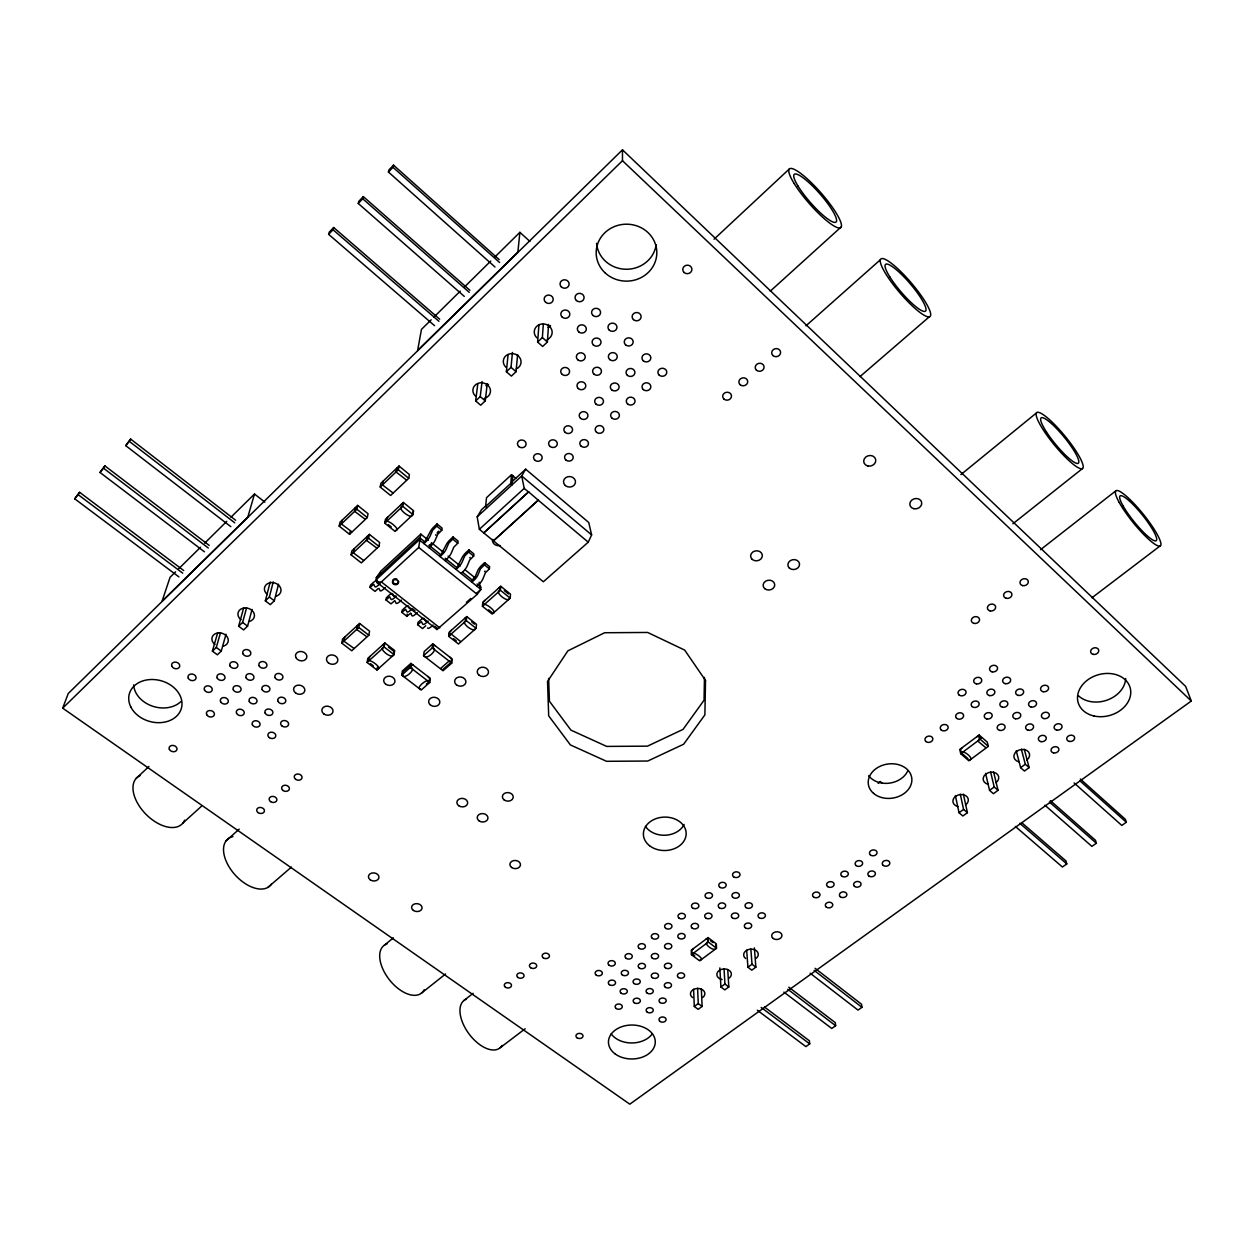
<?xml version="1.0" encoding="UTF-8"?>
<svg xmlns="http://www.w3.org/2000/svg" width="1254" height="1254" viewBox="0 0 1254 1254"><rect width="100%" height="100%" fill="white"/><g stroke="black" fill="none" stroke-linecap="round" stroke-linejoin="round"><path stroke-width="1.5" d="M704.466 677.364L704.058 700.218L683.022 729.405L647.487 746.146L606.67 746.412L570.899 730.11L549.409 701.19L548.641 678.367M538.311 500.017L493.433 540.85L538.295 500.221L528.608 491.866L483.746 532.919L528.608 491.866M538.938 324.676L537.621 342.06L542.653 346.48L547.387 341.997L548.562 324.425M420.811 534.11L380.824 571.166L376.247 577.796L377.015 582.452L381.388 581.934L418.726 547.449L420.811 534.11L428.398 540.223M537.621 342.06L542.371 337.561L543.327 324.081M510.174 598.158L510.503 594.161L500.754 586.276L482.821 602.249L482.414 606.262L492.195 614.084L510.174 598.158L500.409 590.258L500.754 586.276M512.071 484.561L512.839 475.799M511.726 485.141L510.754 483.448L511.538 474.67L515.739 478.244M498.512 588.283L500.158 587.217L499.876 590.321C493.825 591.935 508.497 603.66 509.641 598.221M508.058 355.007L506.365 371.764L511.397 376.106L516.037 371.701L517.62 354.71M506.365 371.764L511.021 367.344L512.463 352.484M485.063 600.274L483.339 602.202L483.025 605.321C483.652 600.823 498.904 613.096 492.791 613.143L488.605 609.789M476.865 586.167L479.2 584.05A6.411 2.069 -51.1 0 0 482.884 578.987L485.408 572.812L489.405 568.877L489.624 566.683L484.687 562.685L481.818 565.272A6.395 2.053 -51 0 0 477.523 571.15L475.172 576.887L472.131 579.959L471.896 582.169L474.231 580.053A6.411 2.053 -51.1 0 0 477.915 574.99L480.47 568.799L484.467 564.864L484.687 562.685M529.925 241.442L519.877 232.335L517.871 252.148L417.613 350.509L421.454 329.394L431.157 319.833M479.122 582.232L480.893 589.411L477.178 594.349L436.972 629.524L377.015 582.452M476.081 628.348L476.489 624.32L466.754 616.576L449.167 632.251L448.666 636.295L458.431 643.976L476.081 628.348L466.3 620.605L466.754 616.576M486.897 507.635L485.58 506.538L486.536 497.666L511.569 474.655M461.033 573.439L463.384 571.307A6.442 2.022 -51.1 0 0 467.084 566.228L469.67 560.052L473.667 556.102L473.902 553.923L468.933 549.879L466.065 552.497A6.427 2.006 -51 0 0 461.738 558.391L456.033 569.41L458.368 567.278A6.442 2.006 -51.1 0 0 462.083 562.2L464.685 556.024L468.682 552.058L468.933 549.879M464.544 618.551L466.159 617.517L465.798 620.652C459.81 622.266 474.435 633.74 475.564 628.395M460.673 641.578L450.923 633.897L449.277 635.37L449.669 632.204L451.362 630.292M477.774 383.912L475.658 400.951L480.674 405.23L485.251 400.888L487.257 383.614M451.738 663.115L452.224 659.024L432.802 643.866L424.15 651.578L423.57 655.67L443.054 670.78L451.738 663.115L432.254 647.942L432.802 643.866M449.81 657.143L451.565 659.008L451.189 662.19L442.505 669.855M475.658 400.951L480.235 396.609L482.069 381.498M445.092 560.616L447.427 558.453A6.458 1.975 -51.1 0 0 451.158 553.375L453.791 547.199L457.788 543.217L458.055 541.054L453.039 536.978L450.186 539.612A6.458 1.959 -51 0 0 445.828 545.521L440.044 556.557L442.38 554.393A6.474 1.959 -51.1 0 0 446.111 549.299L448.76 543.139L452.772 539.142L453.039 536.978M440.687 668.445L449.371 660.78L451.189 662.19M429.761 682.489L430.31 678.367L410.904 663.397L402.362 671.015L401.735 675.122L421.187 690.045L429.761 682.489L410.293 667.489L410.904 663.397M435.232 645.763L433.351 644.791L432.928 647.957C438.947 649.29 425.623 660.968 424.244 655.685M427.896 676.502L429.652 678.351L429.229 681.565L426.36 684.088M439.793 556.353L440.091 554.158L429.072 545.286M429.009 547.684L431.36 545.506A6.489 1.928 -51.1 0 0 435.091 540.411L437.787 534.251L441.784 530.238L442.082 528.075L437.019 523.968L434.166 526.617A6.474 1.897 -51 0 0 429.793 532.558L423.915 543.578L426.266 541.399A6.489 1.912 -51.1 0 0 430.012 536.304L432.708 530.144L436.721 526.116L437.019 523.968M413.334 665.278L411.437 664.322L402.895 671.94L402.409 675.138C403.788 680.373 416.971 668.805 410.983 667.504L411.437 664.322M425.749 625.746L422.551 628.567L417.613 624.696L417.943 622.454L420.701 619.962A6.301 1.975 -51.7 0 1 424.307 618.692L425.451 621.059L426.611 620.511M423.664 543.374L423.993 541.195L419.588 537.652L376.247 577.796M408.083 605.964A6.317 1.928 -51.7 0 0 404.979 607.626L402.221 610.149L401.86 612.375L406.845 616.263L407.189 614.037M394.054 654.635L394.697 650.56L384.837 642.941L367.814 658.35L367.077 662.457L376.968 669.997L394.054 654.635L384.163 647.017L384.837 642.941M412.974 511.71L412.488 514.704C411.814 520.504 395.794 507.635 402.189 506.381L402.706 503.403L401.092 504.563M412.974 514.61L413.601 510.754L403.349 502.446L385.448 519.281L384.743 523.153L395.026 531.398L412.974 514.61L402.691 506.271L403.349 502.446M382.705 644.885L384.226 643.882L383.693 647.048C377.767 648.694 392.502 659.917 393.584 654.666L394.085 651.484L388.458 647.142M408.741 478.323L409.384 474.545L399.007 466.033L380.918 483.26L380.197 487.054L390.605 495.487L408.741 478.323L398.317 469.795L399.007 466.033M376.968 669.997L377.423 667.253M394.446 600.854L390.997 603.879L385.981 599.945L386.373 597.735L389.132 595.195A6.348 1.881 -51.7 0 1 391.985 593.487M406.531 480.063L396.045 471.959L396.734 468.197M369.93 656.438L367.688 661.516C368.519 657.347 383.316 668.696 377.579 669.056M368.833 635.214L369.554 631.154L359.569 623.457L342.561 639.07L341.762 643.13L351.763 650.763L368.833 635.214L358.816 627.502L359.569 623.457M387.674 517.197L385.37 522.197C385.856 517.416 401.813 530.285 395.653 530.442M366.764 636.718L356.669 629.461L357.437 625.417M392.941 492.932L382.454 484.906L383.175 481.113M378.927 546.431L379.648 542.527L369.397 534.376L351.857 550.882L351.057 554.817L361.324 562.889L378.927 546.431L368.645 538.264L369.397 534.376M376.796 548.061L366.434 540.349L367.203 536.446M378.081 588.596L375.04 591.386L369.977 587.421L370.385 585.21L373.143 582.655A6.364 1.834 -51.6 0 1 376.655 581.276L377.658 583.533L378.802 582.953M353.973 648.381L343.878 641.186L344.678 637.126M363.597 560.413L353.236 552.748L354.036 548.829M365.133 519.234L354.647 511.366L355.446 507.525M367.281 517.573L368.033 513.717L357.672 505.409L340.022 522.213L339.176 526.084L349.568 534.329L367.281 517.573L356.873 509.249L357.672 505.409M351.872 531.806L341.386 524L342.217 520.128M349.568 534.329L350.117 531.727M495.001 266.992L388.426 172.033L392.988 167.284L393.521 165.152L499.186 259.609M388.426 172.033L388.944 169.901L393.521 165.152M270.221 581.966L265.331 600.854L270.3 604.632L274.328 600.791L278.529 584.223M265.331 600.854L269.359 597.014L273.247 581.934M464.293 296.383L358.252 203.462L362.751 198.79L363.331 196.612L469.889 290.301M243.637 608.002L238.636 626.216L243.605 629.916L247.587 626.154L252.054 609.413M358.252 203.462L358.848 201.283L363.331 196.612M238.636 626.216L242.618 622.439L246.568 607.892M217.679 632.768L212.396 651.155L217.35 654.807L221.253 651.108L226.018 634.195M212.396 651.155L216.299 647.44L220.5 632.753M434.542 325.664L328.626 234.341L333.031 229.748L333.674 227.523L439.668 319.19M264.86 502.133L254.499 494.013L247.806 517.103L162.064 601.215L170.074 577.263L175.623 571.808M328.626 234.341L329.269 232.1L333.674 227.523M436.972 629.524L437.38 628.348L434.699 626.248M62.7 708.165L68.233 693.525L622.47 149.822L1185.657 686.424L1191.3 701.017L629.806 1104.178L62.7 708.165L622.47 160.7L622.47 149.822M230.814 526.664L125.745 445.672L130.667 439.088L235.642 520.253M125.745 445.672L130.667 439.088M204.433 551.807L100.022 472.476L104.928 465.908L209.214 545.412M100.022 472.476L104.928 465.908M178.93 576.903L74.723 498.826L79.613 492.305L183.695 570.539M74.723 498.826L79.613 492.305M485.768 505.832L481.489 509.751L477.194 516.805L479.357 529.313L543.343 581.762L588.251 542.183L591.622 534.894L588.737 522.495L525.677 469.2L512.855 480.972M525.677 469.2L521.711 475.987L477.194 516.805M178.381 569.081L200.53 547.246M204.684 543.154L226.817 521.319M230.971 517.212L254.499 494.013M433.931 317.09L460.265 291.116M464.419 287.025L490.769 261.051M494.922 256.945L519.877 232.335M878.161 783.342L880.292 781.524L882.267 783.17M431.376 543.593L429.323 545.49M339.176 526.084L356.873 509.249M380.197 487.054L398.317 469.795M351.057 554.817L368.645 538.264M384.743 523.153L402.691 506.271M136.184 778.389L148.928 766.507M714.059 239.185L789.095 169.18M369.977 587.421L373.723 584.27L374.946 586.731A6.411 1.85 -51.6 0 0 377.971 585.555L380.244 583.471M385.323 587.468L383.05 589.552A6.411 1.865 -51.6 0 1 380.025 590.712L379.022 588.392M485.58 506.538L510.754 483.448M385.981 599.945L389.728 596.826L391.013 599.318A6.38 1.897 -51.6 0 0 394.07 598.189L396.342 596.12M341.762 643.13L358.816 627.502M401.39 600.07L399.101 602.139A6.38 1.912 -51.6 0 1 396.06 603.268L395.01 600.917M479.357 529.313L524.203 488.386L521.711 475.987L591.622 534.894M401.86 612.375L405.622 609.287L406.954 611.811A6.364 1.944 -51.6 0 0 410.027 610.714L412.315 608.66L415.058 610.823M406.845 616.263L410.685 613.19M182.912 823.047L201.471 806.244M770.222 291.21L841.199 226.927M417.316 612.595L415.027 614.632A6.348 1.959 -51.6 0 1 411.955 615.73L410.857 613.347M367.077 662.457L384.163 647.017M417.613 624.696L421.375 621.639L422.77 624.21A6.333 1.991 -51.6 0 0 425.874 623.144L428.147 621.106M433.116 624.994L430.827 627.031A6.333 2.006 -51.6 0 1 427.724 628.097L427.63 627.941M466.394 602.375L470.752 598.487M476.536 593.299L480.893 589.411L419.259 539.831L375.855 580.022L378.786 582.326M401.735 675.122L410.293 667.489M423.57 655.67L432.254 647.942M448.666 636.295L466.3 620.605M482.414 606.262L500.409 590.258M226.128 840.776L239.216 829.145M805.977 325.805L880.386 259.735M394.869 595.572L393.709 596.152L392.674 593.847M267.886 887.409L291.43 867.094M859.946 376.639L929.23 316.87A37.839 7.555 49.5 0 0 900.842 271.663A37.839 7.555 49.5 0 0 886.28 274.642A37.839 7.555 49.5 0 0 929.23 316.87M384.382 945.202L393.348 937.882M960.877 474.623L1037.027 412.472M410.654 608.221L409.588 608.613L408.553 606.325M421.36 993.215L445.578 973.982M1012.903 523.764L1082.515 468.526A36.115 6.897 50.6 0 0 1053.125 423.084A36.115 6.897 50.6 0 0 1043.375 430.044A36.115 6.897 50.6 0 0 1082.515 468.526M463.933 1000.504L473.134 993.309M1040.538 549.691L1115.903 490.769M500.299 1047.654L525.144 1028.766M1091.936 597.782L1160.467 545.662M708.102 937.6L691.252 950.219L691.424 954.67L699.638 960.83L716.536 948.275L716.3 943.823L708.102 937.6L708.338 942.052L716.536 948.275M979.17 734.985L959.78 749.469L960.721 753.701L968.872 760.786L988.309 746.349L987.29 742.133L979.17 734.985L980.158 739.186L988.309 746.349M981.38 738.277L978.669 735.894L976.725 736.803M694.669 955.83L691.942 953.777C693.07 950.485 705.688 959.984 700.14 959.953M968.01 758.686L961.222 752.776C962.774 748.795 975.44 759.83 969.373 759.861M691.424 954.67L708.338 942.052M960.721 753.701L980.158 739.186M701.331 988.889L702.13 1006.429L698.164 1009.329L694.293 1006.476L698.259 1003.576L697.6 988.262M727.743 969.467L728.809 986.945L724.781 989.892L720.909 986.992L724.937 984.045L724.044 968.793M754.375 947.852L755.864 967.179L751.789 970.157L747.917 967.226L752.008 964.248L750.864 949.059M963.37 794.111L967.414 812.686L962.868 816.009L959.028 812.749L963.574 809.41L960.298 794.221M993.591 771.884L998.043 790.318L993.419 793.704L989.578 790.381L994.203 786.995L990.597 771.9M1024.283 749.296L1029.142 767.62L1024.44 771.038L1020.615 767.667L1025.317 764.235L1021.367 749.249M764.423 1006.993L809.41 1040.804L809.723 1043.892L805.867 1046.604L757.306 1010.222M788.797 987.196L835.305 1022.653L835.666 1025.741L831.747 1028.468L783.907 992.118M815.069 968.307L861.545 1004.25L861.968 1007.323L858.002 1010.097L810.162 973.245M1021.665 822.624L1065.994 860.949L1066.793 863.928L1062.404 867.016L1015.379 826.464M1050.35 800.616L1095.479 840.29L1096.357 843.252L1091.889 846.372L1044.943 805.225M1080.352 779.047L1125.402 819.317L1126.327 822.263L1121.797 825.43L1074.114 782.951M216.299 647.44L221.253 651.108M698.259 1003.576L702.13 1006.429M242.618 622.439L247.587 626.154M724.937 984.045L728.809 986.945M78.485 494.907L182.723 573.156M761.178 1007.448L809.723 1043.892M269.359 597.014L274.328 600.791M752.008 964.248L755.864 967.179M710.328 940.563L713.056 942.632M370.51 663.679L373.331 665.827M103.863 468.479L208.289 547.998M787.826 989.296L835.666 1025.741M420.654 689.12C414.557 689.042 427.724 677.379 429.229 681.565M129.648 441.612L234.733 522.808M814.144 970.377L861.968 1007.323M381.388 581.934L439.762 627.815M453.462 638.647L456.252 640.841M471.723 621.937L474.498 624.147M418.726 547.449L477.178 594.349M388.317 524.548L391.248 526.915M431.423 542.668L443.555 552.45M448.117 556.118L460.249 565.899M464.795 569.567L475.423 578.125M445.123 558.218L456.299 567.2M462.663 572.326L472.131 579.959M477.1 583.941L481.113 587.186M504.327 590.603L508.513 593.988M436.721 526.116L441.784 530.238M452.772 539.142L457.788 543.217M468.682 552.058L473.667 556.102M484.467 564.864L489.405 568.877M524.203 488.386L528.592 492.07M538.295 500.221L588.251 542.183M480.235 396.609L485.251 400.888M963.574 809.41L967.414 812.686M333.031 229.748L438.963 321.306M1019.784 823.298L1066.793 863.928M511.021 367.344L516.037 371.701M994.203 786.995L998.043 790.318M362.751 198.79L469.231 292.339M1049.41 802.011L1096.357 843.252M542.371 337.561L547.387 341.997M1025.317 764.235L1029.142 767.62M392.988 167.284L499.578 262.478M1080.102 780.976L1126.327 822.263M622.47 160.7L1191.3 701.017M1016.242 750.801L1020.615 767.667M985.754 747.682L977.728 741.004L979.437 739.17L978.669 735.894M985.581 773.389L989.578 790.381M962.194 747.666L960.486 749.484L961.222 752.776M955.376 795.632L959.028 812.749M746.679 950.14L747.917 967.226M719.843 967.916L720.909 986.992M715.799 944.717L715.987 948.165C714.843 952.601 702.287 943.274 707.773 941.958L707.601 938.494L705.986 939.183M693.352 948.635L691.8 950.313L691.942 953.777M693.587 989.234L694.293 1006.476M267.463 594.584A8.417 6.928 14.4 0 1 267.259 583.847A8.417 6.928 14.4 0 1 279.861 586.543A8.417 6.928 14.4 0 1 275.676 596.34M241.019 619.742A8.37 6.803 14.7 0 1 240.721 609.178A8.37 6.803 14.7 0 1 253.261 611.842A8.37 6.803 14.7 0 1 249.185 621.482M656.14 244.796A29.986 28.246 -0.4 0 1 625.636 269.249A29.986 28.246 -0.4 0 1 596.559 243.339M1125.684 678.586A26.773 21.052 -16.1 0 1 1107.501 699.967A26.773 21.052 -16.1 0 1 1078.628 695.939M652.456 1033.657A23.215 16.929 -0.3 0 1 631.891 1042.967A23.215 16.929 -0.3 0 1 611.2 1033.907M180.842 701.629A26.742 21.02 15.5 0 1 152.079 706.033A26.742 21.02 15.5 0 1 133.645 684.888M500.111 545.537A5.909 5.063 6.3 0 1 492.587 539.377M684.104 824.489A21.208 16.647 -1.4 0 1 665.404 835.227A21.208 16.647 -1.4 0 1 645.465 826.339M1018.969 761.789A7.963 6.207 -12.7 0 1 1014.972 753.074A7.963 6.207 -12.7 0 1 1026.916 750.519A7.963 6.207 -12.7 0 1 1026.744 760.128M988.246 784.33A7.885 6.129 -11.5 0 1 984.202 775.74A7.885 6.129 -11.5 0 1 996.021 773.216A7.885 6.129 -11.5 0 1 995.942 782.684M957.993 806.526A7.806 6.051 -10.4 0 1 953.886 798.077A7.806 6.051 -10.4 0 1 965.58 795.585A7.806 6.051 -10.4 0 1 965.611 804.896M745.644 958.526A7.336 5.471 -3.4 0 1 745.911 950.783A7.336 5.471 -3.4 0 1 756.272 950.704A7.336 5.471 -3.4 0 1 755.99 958.464M722.1 979.562A7.273 5.392 -2.7 0 1 717.586 972.085A7.273 5.392 -2.7 0 1 728.417 969.875A7.273 5.392 -2.7 0 1 729.154 978.12M692.506 997.573A7.226 5.329 -2 0 1 692.631 990.033A7.226 5.329 -2 0 1 702.836 989.97A7.226 5.329 -2 0 1 702.695 997.51M214.998 644.509A8.308 6.693 14.9 0 1 214.622 634.101A8.308 6.693 14.9 0 1 227.084 636.718A8.308 6.693 14.9 0 1 223.118 646.218M907.896 770.536A21.726 17.133 -8.8 0 1 889.462 783.139A21.726 17.133 -8.8 0 1 868.661 775.709M488.543 384.429A8.762 7.869 10.3 0 1 485.847 385.605M475.736 396.358A8.856 7.916 10 0 1 476.285 384.21A8.856 7.916 10 0 1 489.499 387.267A8.856 7.916 10 0 1 484.342 398.349M506.13 367.438A8.919 8.073 8.7 0 1 506.397 355.352A8.919 8.073 8.7 0 1 519.579 357.374A8.919 8.073 8.7 0 1 516.209 368.989M550.522 325.617A8.888 8.167 7.2 0 1 548.045 327.263M537.057 338A8.982 8.214 7 0 1 537.433 325.711A8.982 8.214 7 0 1 550.71 327.764A8.982 8.214 7 0 1 547.214 339.583M398.6 581.276A3.01 2.524 10.1 0 1 395.292 583.8A3.01 2.524 10.1 0 1 392.737 580.445A3.01 2.524 10.1 0 1 396.922 579.097M435.608 535.192A6.474 1.912 -51 0 1 435.937 534.674M437.05 533.091A6.474 1.912 -51 0 1 437.897 532.072M438.336 531.602A6.474 1.912 -51 0 1 438.775 531.147M469.717 557.858A6.411 2.022 -51 0 1 470.156 557.387M484.608 571.589A6.395 2.069 -51 0 1 485.016 571.087M424.197 989.751A30.3 16.898 51.7 0 1 389.837 980.33A30.3 16.898 51.7 0 1 387.078 943.886M502.133 1045.413A29.782 16.177 53.4 0 1 469.592 1034.675A29.782 16.177 53.4 0 1 466.394 999.093M184.62 820.163A32.353 18.935 45.5 0 1 146.091 814.41A32.353 18.935 45.5 0 1 140.244 775.474M271.381 884.18A31.507 18.23 47.9 0 1 233.15 872.643A31.507 18.23 47.9 0 1 232.93 836.606M705.516 680.436L704.889 714.874L683.634 744.218L647.738 761.037L606.528 761.303L570.398 744.923L548.688 715.862L547.528 681.439L567.874 650.842L604.632 632.737L647.644 632.455L684.684 650.089L705.516 680.436M925.891 741.506A3.981 3.151 -10.4 0 0 932.631 740.048A3.981 3.151 -10.4 0 0 928.164 736.176A3.981 3.151 -10.4 0 0 925.891 741.506M230.031 665.952A4.123 3.292 14 0 0 237.006 667.41A4.123 3.292 14 0 0 234.435 661.814A4.123 3.292 14 0 0 230.031 665.952M262.149 689.606A4.075 3.245 12.6 0 0 269.046 691.048A4.075 3.245 12.6 0 0 266.553 685.546A4.075 3.245 12.6 0 0 262.149 689.606M1053.517 752.902A3.997 3.104 -13.7 0 0 1058.862 748.999A3.997 3.104 -13.7 0 0 1052.482 747.619A3.997 3.104 -13.7 0 0 1053.517 752.902M1069.239 741.427A4.028 3.119 -14.3 0 0 1074.631 737.509A4.028 3.119 -14.3 0 0 1068.22 736.114A4.028 3.119 -14.3 0 0 1069.239 741.427M204.48 689.982A4.091 3.245 14.2 0 0 211.409 691.424A4.091 3.245 14.2 0 0 208.807 685.922A4.091 3.245 14.2 0 0 204.48 689.982M217.208 678.006A4.107 3.26 14.1 0 0 224.152 679.464A4.107 3.26 14.1 0 0 221.566 673.915A4.107 3.26 14.1 0 0 217.208 678.006M246.145 677.834A4.091 3.276 13.3 0 0 253.089 679.276A4.091 3.276 13.3 0 0 250.549 673.727A4.091 3.276 13.3 0 0 246.145 677.834M1028.186 730.236A4.028 3.151 -13.4 0 0 1033.547 726.27A4.028 3.151 -13.4 0 0 1027.089 724.875A4.028 3.151 -13.4 0 0 1028.186 730.236M976.333 683.853A4.075 3.26 -12.8 0 0 981.71 679.778A4.075 3.26 -12.8 0 0 975.126 678.32A4.075 3.26 -12.8 0 0 976.333 683.853M611.623 389.79A4.42 3.981 0.6 0 0 618.99 387.972A4.42 3.981 0.6 0 0 613.535 383.113A4.42 3.981 0.6 0 0 611.623 389.79M596.011 404.117A4.389 3.95 1.7 0 0 603.346 402.315A4.389 3.95 1.7 0 0 597.892 397.502A4.389 3.95 1.7 0 0 596.011 404.117M941.174 729.953A3.997 3.182 -11 0 0 947.946 728.48A3.997 3.182 -11 0 0 943.478 724.577A3.997 3.182 -11 0 0 941.174 729.953M562.215 317.121A4.514 4.154 5.5 0 0 569.708 315.209A4.514 4.154 5.5 0 0 564.065 310.146A4.514 4.154 5.5 0 0 562.215 317.121M545.568 302.245A4.53 4.185 7.4 0 0 553.092 300.317A4.53 4.185 7.4 0 0 547.387 295.207A4.53 4.185 7.4 0 0 545.568 302.245M840.352 896.767A3.762 2.853 -6.2 0 0 846.701 895.45A3.762 2.853 -6.2 0 0 842.374 891.97A3.762 2.853 -6.2 0 0 840.352 896.767M530.583 967.696A3.652 2.712 2.3 0 0 536.634 966.442A3.652 2.712 2.3 0 0 532.025 963.135A3.652 2.712 2.3 0 0 530.583 967.696M295.819 657.425A5.753 4.655 12.1 0 0 305.568 659.494A5.753 4.655 12.1 0 0 302.12 651.61A5.753 4.655 12.1 0 0 295.819 657.425M242.962 653.789A4.123 3.323 13.8 0 0 249.954 655.262A4.123 3.323 13.8 0 0 247.383 649.619A4.123 3.323 13.8 0 0 242.962 653.789M517.949 977.493A3.637 2.696 2.5 0 0 523.984 976.255A3.637 2.696 2.5 0 0 519.375 972.979A3.637 2.696 2.5 0 0 517.949 977.493M259.092 665.764A4.107 3.307 13.1 0 0 266.052 667.222A4.107 3.307 13.1 0 0 263.528 661.626A4.107 3.307 13.1 0 0 259.092 665.764M505.425 987.227A3.621 2.68 2.8 0 0 511.413 985.989A3.621 2.68 2.8 0 0 506.82 982.728A3.621 2.68 2.8 0 0 505.425 987.227M188.257 678.195A4.107 3.26 14.9 0 0 195.232 679.652A4.107 3.26 14.9 0 0 192.583 674.103A4.107 3.26 14.9 0 0 188.257 678.195M171.908 666.313A4.138 3.276 15.5 0 0 178.914 667.786A4.138 3.276 15.5 0 0 176.234 662.19A4.138 3.276 15.5 0 0 171.908 666.313M868.803 875.935A3.793 2.884 -7.2 0 0 875.214 874.602A3.793 2.884 -7.2 0 0 870.887 871.06A3.793 2.884 -7.2 0 0 868.803 875.935M578.329 388.583A4.42 3.981 3.1 0 0 585.681 386.749A4.42 3.981 3.1 0 0 580.179 381.906A4.42 3.981 3.1 0 0 578.329 388.583M1002.463 707.225A4.044 3.213 -13.1 0 0 1007.824 703.212A4.044 3.213 -13.1 0 0 1001.319 701.785A4.044 3.213 -13.1 0 0 1002.463 707.225M275.096 677.646A4.091 3.276 12.4 0 0 282.025 679.088A4.091 3.276 12.4 0 0 279.532 673.539A4.091 3.276 12.4 0 0 275.096 677.646M1015.364 718.777A4.044 3.182 -13.3 0 0 1020.725 714.78A4.044 3.182 -13.3 0 0 1014.251 713.369A4.044 3.182 -13.3 0 0 1015.364 718.777M883.192 865.401A3.809 2.9 -7.7 0 0 889.635 864.053A3.809 2.9 -7.7 0 0 885.293 860.495A3.809 2.9 -7.7 0 0 883.192 865.401M562.09 374.335A4.436 4.013 4.5 0 0 569.473 372.485A4.436 4.013 4.5 0 0 563.924 367.594A4.436 4.013 4.5 0 0 562.09 374.335M578.705 331.871A4.499 4.123 3.7 0 0 586.198 329.974A4.499 4.123 3.7 0 0 580.602 324.958A4.499 4.123 3.7 0 0 578.705 331.871M1093.159 654.369A4.154 3.292 -16.6 0 0 1098.739 650.215A4.154 3.292 -16.6 0 0 1092.156 648.741A4.154 3.292 -16.6 0 0 1093.159 654.369M1043.14 691.706A4.091 3.229 -14.5 0 0 1048.579 687.647A4.091 3.229 -14.5 0 0 1042.058 686.204A4.091 3.229 -14.5 0 0 1043.14 691.706M854.538 886.39A3.778 2.869 -6.7 0 0 860.902 885.058A3.778 2.869 -6.7 0 0 856.576 881.562A3.778 2.869 -6.7 0 0 854.538 886.39M1031.117 707.037A4.06 3.198 -13.9 0 0 1036.525 703.024A4.06 3.198 -13.9 0 0 1030.036 701.597A4.06 3.198 -13.9 0 0 1031.117 707.037M1018.217 695.406A4.075 3.229 -13.8 0 0 1023.625 691.346A4.075 3.229 -13.8 0 0 1017.104 689.919A4.075 3.229 -13.8 0 0 1018.217 695.406M543.295 957.837A3.668 2.743 2 0 0 549.362 956.567A3.668 2.743 2 0 0 544.769 953.244A3.668 2.743 2 0 0 543.295 957.837M989.453 695.578A4.06 3.245 -13 0 0 994.814 691.534A4.06 3.245 -13 0 0 988.277 690.092A4.06 3.245 -13 0 0 989.453 695.578M565.899 460.03A4.326 3.809 3.3 0 0 573.094 458.274A4.326 3.809 3.3 0 0 567.686 453.634A4.326 3.809 3.3 0 0 565.899 460.03M581.119 446.173A4.342 3.856 2.5 0 0 588.345 444.418A4.342 3.856 2.5 0 0 582.953 439.731A4.342 3.856 2.5 0 0 581.119 446.173M518.827 446.596A4.342 3.84 6.4 0 0 526.022 444.825A4.342 3.84 6.4 0 0 520.535 440.138A4.342 3.84 6.4 0 0 518.827 446.596M956.583 718.307A4.028 3.198 -11.7 0 0 963.385 716.818A4.028 3.198 -11.7 0 0 958.918 712.883A4.028 3.198 -11.7 0 0 956.583 718.307M549.973 446.393A4.342 3.84 4.5 0 0 557.184 444.621A4.342 3.84 4.5 0 0 551.729 439.935A4.342 3.84 4.5 0 0 549.973 446.393M252.399 724.796A4.028 3.182 12.2 0 0 259.217 726.191A4.028 3.182 12.2 0 0 256.741 720.815A4.028 3.182 12.2 0 0 252.399 724.796M972.101 706.566A4.044 3.213 -12.3 0 0 978.935 705.077A4.044 3.213 -12.3 0 0 974.483 701.111A4.044 3.213 -12.3 0 0 972.101 706.566M643.255 360.76A4.452 4.06 -1.9 0 0 650.701 358.895A4.452 4.06 -1.9 0 0 645.246 353.973A4.452 4.06 -1.9 0 0 643.255 360.76M958.965 694.92A4.06 3.245 -12.1 0 0 965.831 693.415A4.06 3.245 -12.1 0 0 961.332 689.418A4.06 3.245 -12.1 0 0 958.965 694.92M627.376 375.338A4.436 4.013 -0.6 0 0 634.775 373.488A4.436 4.013 -0.6 0 0 629.32 368.598A4.436 4.013 -0.6 0 0 627.376 375.338M609.679 359.522A4.452 4.06 0.9 0 0 617.109 357.672A4.452 4.06 0.9 0 0 611.607 352.735A4.452 4.06 0.9 0 0 609.679 359.522M596.465 432.207A4.358 3.887 1.6 0 0 603.738 430.435A4.358 3.887 1.6 0 0 598.33 425.702A4.358 3.887 1.6 0 0 596.465 432.207M593.44 345.022A4.467 4.091 2.3 0 0 600.901 343.141A4.467 4.091 2.3 0 0 595.352 338.172A4.467 4.091 2.3 0 0 593.44 345.022M1040.898 741.616A4.013 3.135 -13.5 0 0 1046.259 737.681A4.013 3.135 -13.5 0 0 1039.832 736.286A4.013 3.135 -13.5 0 0 1040.898 741.616M580.539 418.334A4.373 3.919 2.7 0 0 587.828 416.532A4.373 3.919 2.7 0 0 582.373 411.767A4.373 3.919 2.7 0 0 580.539 418.334M592.938 315.412A4.514 4.17 2.6 0 0 600.462 313.516A4.514 4.17 2.6 0 0 594.866 308.437A4.514 4.17 2.6 0 0 592.938 315.412M576.417 300.537A4.53 4.201 4.4 0 0 583.972 298.609A4.53 4.201 4.4 0 0 578.313 293.483A4.53 4.201 4.4 0 0 576.417 300.537M565.193 432.411A4.358 3.887 3.6 0 0 572.435 430.639A4.358 3.887 3.6 0 0 566.996 425.905A4.358 3.887 3.6 0 0 565.193 432.411M999.736 730.408A4.013 3.166 -12.6 0 0 1005.065 726.458A4.013 3.166 -12.6 0 0 998.607 725.047A4.013 3.166 -12.6 0 0 999.736 730.408M986.82 718.95A4.028 3.198 -12.5 0 0 992.149 714.968A4.028 3.198 -12.5 0 0 985.66 713.557A4.028 3.198 -12.5 0 0 986.82 718.95M593.926 374.115A4.436 4.028 2.1 0 0 601.324 372.281A4.436 4.028 2.1 0 0 595.822 367.375A4.436 4.028 2.1 0 0 593.926 374.115M577.702 359.741A4.452 4.06 3.5 0 0 585.116 357.876A4.452 4.06 3.5 0 0 579.567 352.938A4.452 4.06 3.5 0 0 577.702 359.741M992.118 671.846A4.091 3.292 -13.5 0 0 997.526 667.739A4.091 3.292 -13.5 0 0 990.942 666.282A4.091 3.292 -13.5 0 0 992.118 671.846M479.044 675.185A5.659 4.655 5.5 0 0 488.386 673.053A5.659 4.655 5.5 0 0 481.16 667.379A5.659 4.655 5.5 0 0 479.044 675.185M534.894 460.234A4.326 3.809 5.2 0 0 542.057 458.478A4.326 3.809 5.2 0 0 536.618 453.838A4.326 3.809 5.2 0 0 534.894 460.234M616.2 1008.514A3.59 2.633 0 0 0 622.188 1007.291A3.59 2.633 0 0 0 617.767 1004.078A3.59 2.633 0 0 0 616.2 1008.514M621.2 993.246A3.621 2.665 -0.1 0 0 627.235 992.024A3.621 2.665 -0.1 0 0 622.783 988.779A3.621 2.665 -0.1 0 0 621.2 993.246M561.431 287.009A4.561 4.232 6.2 0 0 569.002 285.081A4.561 4.232 6.2 0 0 563.297 279.924A4.561 4.232 6.2 0 0 561.431 287.009M867.815 465.971A6.098 5.282 -13.9 0 0 875.668 459.403A6.098 5.282 -13.9 0 0 865.73 457.067A6.098 5.282 -13.9 0 0 867.815 465.971M370.243 879.822A5.298 4.044 7 0 0 378.896 877.957A5.298 4.044 7 0 0 371.968 873.019A5.298 4.044 7 0 0 370.243 879.822M413.381 910.42A5.235 3.95 5.6 0 0 421.971 908.586A5.235 3.95 5.6 0 0 415.184 903.758A5.235 3.95 5.6 0 0 413.381 910.42M1005.222 683.665A4.091 3.26 -13.7 0 0 1010.63 679.59A4.091 3.26 -13.7 0 0 1004.062 678.148A4.091 3.26 -13.7 0 0 1005.222 683.665M458.651 805.679A5.424 4.264 5.1 0 0 467.57 803.704A5.424 4.264 5.1 0 0 460.626 798.516A5.424 4.264 5.1 0 0 458.651 805.679M634.226 1002.714A3.605 2.649 -0.4 0 0 640.245 1001.491A3.605 2.649 -0.4 0 0 635.809 998.262A3.605 2.649 -0.4 0 0 634.226 1002.714M913.821 508.701A6.035 5.126 -14.6 0 0 921.659 502.305A6.035 5.126 -14.6 0 0 911.877 500.032A6.035 5.126 -14.6 0 0 913.821 508.701M611.952 418.131A4.373 3.919 0.5 0 0 619.257 416.328A4.373 3.919 0.5 0 0 613.849 411.563A4.373 3.919 0.5 0 0 611.952 418.131M609.319 330.178A4.499 4.123 1 0 0 616.827 328.282A4.499 4.123 1 0 0 611.262 323.266A4.499 4.123 1 0 0 609.319 330.178M746.02 907.567A3.731 2.837 -3.6 0 0 752.306 906.266A3.731 2.837 -3.6 0 0 747.87 902.817A3.731 2.837 -3.6 0 0 746.02 907.567M625.558 344.803A4.467 4.091 -0.5 0 0 633.035 342.938A4.467 4.091 -0.5 0 0 627.533 337.953A4.467 4.091 -0.5 0 0 625.558 344.803M705.688 917.959A3.715 2.821 -2.4 0 0 711.927 916.674A3.715 2.821 -2.4 0 0 707.46 913.241A3.715 2.821 -2.4 0 0 705.688 917.959M660.074 1002.557A3.605 2.649 -1.1 0 0 666.093 1001.335A3.605 2.649 -1.1 0 0 661.704 998.106A3.605 2.649 -1.1 0 0 660.074 1002.557M723.903 399.023A4.405 3.95 -7.5 0 0 731.317 397.204A4.405 3.95 -7.5 0 0 726.035 392.377A4.405 3.95 -7.5 0 0 723.903 399.023M605.008 272.776A30.331 28.481 -0.4 0 0 655.779 260.048A30.331 28.481 -0.4 0 0 618.692 225.156A30.331 28.481 -0.4 0 0 605.008 272.776M719.263 907.739A3.731 2.837 -2.9 0 0 725.533 906.423A3.731 2.837 -2.9 0 0 721.066 902.974A3.731 2.837 -2.9 0 0 719.263 907.739M773.028 938.4A5.173 3.887 -4.2 0 0 781.744 936.613A5.173 3.887 -4.2 0 0 775.646 931.879A5.173 3.887 -4.2 0 0 773.028 938.4M1093.958 715.987A27.055 21.161 -15.9 0 0 1130.528 689.449A27.055 21.161 -15.9 0 0 1087.861 679.778A27.055 21.161 -15.9 0 0 1093.958 715.987M615.291 1054.034A23.418 16.976 -0.3 0 0 654.478 1046.353A23.418 16.976 -0.3 0 0 625.824 1025.615A23.418 16.976 -0.3 0 0 615.291 1054.034M1043.924 718.589A4.044 3.182 -14 0 0 1049.316 714.608A4.044 3.182 -14 0 0 1042.858 713.197A4.044 3.182 -14 0 0 1043.924 718.589M130.714 706.739A27.008 21.13 15.3 0 0 176.453 716.316A27.008 21.13 15.3 0 0 158.897 680.217A27.008 21.13 15.3 0 0 130.714 706.739M732.947 897.441A3.746 2.853 -3.3 0 0 739.249 896.124A3.746 2.853 -3.3 0 0 734.781 892.644A3.746 2.853 -3.3 0 0 732.947 897.441M1056.62 730.063A4.028 3.151 -14.2 0 0 1062.028 726.097A4.028 3.151 -14.2 0 0 1055.586 724.687A4.028 3.151 -14.2 0 0 1056.62 730.063M565.35 485.549A6.004 5.267 3.1 0 0 575.335 483.135A6.004 5.267 3.1 0 0 567.827 476.724A6.004 5.267 3.1 0 0 565.35 485.549M430.498 705.077A5.627 4.561 6.9 0 0 439.731 702.977A5.627 4.561 6.9 0 0 432.473 697.412A5.627 4.561 6.9 0 0 430.498 705.077M659.196 375.134A4.436 4.013 -3.1 0 0 666.626 373.284A4.436 4.013 -3.1 0 0 661.219 368.394A4.436 4.013 -3.1 0 0 659.196 375.134M732.352 917.803A3.715 2.821 -3.2 0 0 738.606 916.502A3.715 2.821 -3.2 0 0 734.154 913.069A3.715 2.821 -3.2 0 0 732.352 917.803M328.485 662.958A5.737 4.655 11.1 0 0 337.765 660.795A5.737 4.655 11.1 0 0 330.225 655.074A5.737 4.655 11.1 0 0 328.485 662.958M643.318 389.586A4.42 3.981 -1.8 0 0 650.701 387.752A4.42 3.981 -1.8 0 0 645.293 382.909A4.42 3.981 -1.8 0 0 643.318 389.586M740.079 384.649A4.436 3.981 -8.9 0 0 747.541 382.815A4.436 3.981 -8.9 0 0 742.258 377.956A4.436 3.981 -8.9 0 0 740.079 384.649M627.564 403.913A4.389 3.95 -0.6 0 0 634.916 402.095A4.389 3.95 -0.6 0 0 629.508 397.299A4.389 3.95 -0.6 0 0 627.564 403.913M745.331 927.788A3.699 2.79 -3.5 0 0 751.569 926.502A3.699 2.79 -3.5 0 0 747.165 923.101A3.699 2.79 -3.5 0 0 745.331 927.788M756.413 370.149A4.452 4.013 -10.4 0 0 763.905 368.3A4.452 4.013 -10.4 0 0 758.639 363.394A4.452 4.013 -10.4 0 0 756.413 370.149M772.872 355.525A4.483 4.044 -12 0 0 780.411 353.659A4.483 4.044 -12 0 0 775.144 348.722A4.483 4.044 -12 0 0 772.872 355.525M659.996 1021.43A3.574 2.618 -1 0 0 665.984 1020.223A3.574 2.618 -1 0 0 661.626 1017.057A3.574 2.618 -1 0 0 659.996 1021.43M323.83 713.934A5.627 4.514 10.4 0 0 332.953 711.833A5.627 4.514 10.4 0 0 325.538 706.3A5.627 4.514 10.4 0 0 323.83 713.934M295.615 692.992A5.69 4.561 11.6 0 0 304.785 690.876A5.69 4.561 11.6 0 0 297.261 685.264A5.69 4.561 11.6 0 0 295.615 692.992M752.212 559.394A5.878 5.016 -6.6 0 0 762.103 557.089A5.878 5.016 -6.6 0 0 755.143 550.961A5.878 5.016 -6.6 0 0 752.212 559.394M577.012 1037.779A3.558 2.586 1 0 0 582.922 1036.588A3.558 2.586 1 0 0 578.502 1033.453A3.558 2.586 1 0 0 577.012 1037.779M634.101 983.559A3.621 2.68 -0.4 0 0 640.167 982.321A3.621 2.68 -0.4 0 0 635.715 979.06A3.621 2.68 -0.4 0 0 634.101 983.559M647.127 993.09A3.621 2.665 -0.8 0 0 653.177 991.851A3.621 2.665 -0.8 0 0 648.757 988.607A3.621 2.665 -0.8 0 0 647.127 993.09M647.158 1012.103A3.59 2.633 -0.7 0 0 653.162 1010.896A3.59 2.633 -0.7 0 0 648.773 1007.699A3.59 2.633 -0.7 0 0 647.158 1012.103M633.458 319.629A4.514 4.154 -1.3 0 0 640.998 317.717A4.514 4.154 -1.3 0 0 635.464 312.654A4.514 4.154 -1.3 0 0 633.458 319.629M609.099 965.266A3.652 2.727 0.2 0 0 615.197 964.012A3.652 2.727 0.2 0 0 610.682 960.705A3.652 2.727 0.2 0 0 609.099 965.266M684.073 272.463A4.577 4.264 -7.1 0 0 691.753 270.503A4.577 4.264 -7.1 0 0 686.204 265.315A4.577 4.264 -7.1 0 0 684.073 272.463M758.999 917.63A3.715 2.821 -3.9 0 0 765.269 916.345A3.715 2.821 -3.9 0 0 760.864 912.912A3.715 2.821 -3.9 0 0 758.999 917.63M665.325 987.227A3.621 2.68 -1.2 0 0 671.392 985.989A3.621 2.68 -1.2 0 0 666.987 982.728A3.621 2.68 -1.2 0 0 665.325 987.227M169.384 749.406A4.013 3.104 14 0 0 176.187 750.801A4.013 3.104 14 0 0 173.585 745.503A4.013 3.104 14 0 0 169.384 749.406M652.331 977.65A3.637 2.696 -0.9 0 0 658.413 976.411A3.637 2.696 -0.9 0 0 653.977 973.12A3.637 2.696 -0.9 0 0 652.331 977.65M258.136 812.623A3.903 2.994 10.8 0 0 264.406 811.228A3.903 2.994 10.8 0 0 259.202 807.529A3.903 2.994 10.8 0 0 258.136 812.623M270.55 801.604A3.919 3.025 10.6 0 0 276.852 800.193A3.919 3.025 10.6 0 0 271.632 796.478A3.919 3.025 10.6 0 0 270.55 801.604M678.43 977.493A3.637 2.696 -1.6 0 0 684.512 976.255A3.637 2.696 -1.6 0 0 680.107 972.963A3.637 2.696 -1.6 0 0 678.43 977.493M813.501 896.939A3.746 2.853 -5.5 0 0 819.834 895.622A3.746 2.853 -5.5 0 0 815.476 892.143A3.746 2.853 -5.5 0 0 813.501 896.939M283.043 790.506A3.934 3.057 10.4 0 0 289.376 789.079A3.934 3.057 10.4 0 0 284.156 785.333A3.934 3.057 10.4 0 0 283.043 790.506M665.435 967.853A3.652 2.712 -1.3 0 0 671.548 966.599A3.652 2.712 -1.3 0 0 667.097 963.291A3.652 2.712 -1.3 0 0 665.435 967.853M295.646 779.314A3.934 3.072 10.2 0 0 302.01 777.888A3.934 3.072 10.2 0 0 296.775 774.11A3.934 3.072 10.2 0 0 295.646 779.314M249.295 701.488A4.06 3.229 12.7 0 0 256.177 702.914A4.06 3.229 12.7 0 0 253.669 697.459A4.06 3.229 12.7 0 0 249.295 701.488M206.675 714.623A4.06 3.182 13.7 0 0 213.556 716.05A4.06 3.182 13.7 0 0 210.985 710.626A4.06 3.182 13.7 0 0 206.675 714.623M596.199 975.079A3.637 2.712 0.5 0 0 602.249 973.841A3.637 2.712 0.5 0 0 597.75 970.549A3.637 2.712 0.5 0 0 596.199 975.079M826.292 907.081A3.746 2.821 -5.8 0 0 832.609 905.764A3.746 2.821 -5.8 0 0 828.267 902.316A3.746 2.821 -5.8 0 0 826.292 907.081M236.551 713.275A4.044 3.198 12.9 0 0 243.401 714.686A4.044 3.198 12.9 0 0 240.893 709.278A4.044 3.198 12.9 0 0 236.551 713.275M220.579 701.676A4.06 3.213 13.5 0 0 227.476 703.102A4.06 3.213 13.5 0 0 224.905 697.647A4.06 3.213 13.5 0 0 220.579 701.676M233.307 689.794A4.075 3.245 13.4 0 0 240.235 691.236A4.075 3.245 13.4 0 0 237.68 685.734A4.075 3.245 13.4 0 0 233.307 689.794M1022.653 585.618A4.232 3.464 -16.3 0 0 1028.264 581.26A4.232 3.464 -16.3 0 0 1021.508 579.724A4.232 3.464 -16.3 0 0 1022.653 585.618M827.577 886.562A3.762 2.869 -6 0 0 833.941 885.23A3.762 2.869 -6 0 0 829.568 881.719A3.762 2.869 -6 0 0 827.577 886.562M1006.304 598.315A4.201 3.433 -15.5 0 0 1011.868 593.988A4.201 3.433 -15.5 0 0 1005.128 592.468A4.201 3.433 -15.5 0 0 1006.304 598.315M990.096 610.902A4.185 3.417 -14.7 0 0 995.613 606.622A4.185 3.417 -14.7 0 0 988.889 605.102A4.185 3.417 -14.7 0 0 990.096 610.902M973.997 623.395A4.154 3.401 -13.9 0 0 979.484 619.147A4.154 3.401 -13.9 0 0 972.775 617.642A4.154 3.401 -13.9 0 0 973.997 623.395M841.747 876.091A3.778 2.884 -6.4 0 0 848.143 874.759A3.778 2.884 -6.4 0 0 843.785 871.232A3.778 2.884 -6.4 0 0 841.747 876.091M856.043 865.558A3.793 2.916 -6.9 0 0 862.454 864.225A3.793 2.916 -6.9 0 0 858.097 860.667A3.793 2.916 -6.9 0 0 856.043 865.558M870.417 854.946A3.809 2.931 -7.4 0 0 876.875 853.598A3.809 2.931 -7.4 0 0 872.518 850.008A3.809 2.931 -7.4 0 0 870.417 854.946M385.621 684.12A5.674 4.608 8.8 0 0 394.885 681.988A5.674 4.608 8.8 0 0 387.502 676.345A5.674 4.608 8.8 0 0 385.621 684.12M456.472 684.856A5.659 4.624 6.2 0 0 465.783 682.74A5.659 4.624 6.2 0 0 458.525 677.097A5.659 4.624 6.2 0 0 456.472 684.856M764.674 588.612A5.831 4.922 -6.8 0 0 774.486 586.355A5.831 4.922 -6.8 0 0 767.605 580.351A5.831 4.922 -6.8 0 0 764.674 588.612M789.409 568.125A5.878 4.985 -8.1 0 0 799.3 565.836A5.878 4.985 -8.1 0 0 792.434 559.754A5.878 4.985 -8.1 0 0 789.409 568.125M478.95 820.79A5.392 4.217 4.4 0 0 487.853 818.846A5.392 4.217 4.4 0 0 480.972 813.705A5.392 4.217 4.4 0 0 478.95 820.79M511.569 867.47A5.298 4.091 3.1 0 0 520.347 865.589A5.298 4.091 3.1 0 0 513.638 860.605A5.298 4.091 3.1 0 0 511.569 867.47M504.124 799.911A5.424 4.279 3.7 0 0 513.105 797.936A5.424 4.279 3.7 0 0 506.208 792.716A5.424 4.279 3.7 0 0 504.124 799.911M649.494 845.666A21.412 16.725 -1.4 0 0 685.389 838.111A21.412 16.725 -1.4 0 0 659.432 817.671A21.412 16.725 -1.4 0 0 649.494 845.666M873.552 793.374A21.929 17.211 -8.7 0 0 910.686 785.537A21.929 17.211 -8.7 0 0 885.888 764.36A21.929 17.211 -8.7 0 0 873.552 793.374M733.559 876.765A3.778 2.9 -3.4 0 0 739.891 875.433A3.778 2.9 -3.4 0 0 735.393 871.906A3.778 2.9 -3.4 0 0 733.559 876.765M719.78 887.221A3.762 2.884 -2.9 0 0 726.082 885.888A3.762 2.884 -2.9 0 0 721.583 882.393A3.762 2.884 -2.9 0 0 719.78 887.221M665.545 948.212A3.668 2.759 -1.3 0 0 671.689 946.942A3.668 2.759 -1.3 0 0 667.222 943.588A3.668 2.759 -1.3 0 0 665.545 948.212M678.822 938.196A3.684 2.774 -1.7 0 0 685.013 936.926A3.684 2.774 -1.7 0 0 680.546 933.54A3.684 2.774 -1.7 0 0 678.822 938.196M692.208 928.117A3.699 2.79 -2 0 0 698.415 926.831A3.699 2.79 -2 0 0 693.948 923.43A3.699 2.79 -2 0 0 692.208 928.117M265.158 713.087A4.044 3.198 12.1 0 0 272.008 714.514A4.044 3.198 12.1 0 0 269.532 709.09A4.044 3.198 12.1 0 0 265.158 713.087M278.012 701.315A4.044 3.229 11.9 0 0 284.893 702.742A4.044 3.229 11.9 0 0 282.432 697.271A4.044 3.229 11.9 0 0 278.012 701.315M269.328 737.634A3.997 3.151 11.6 0 0 275.755 736.176A3.997 3.151 11.6 0 0 270.425 732.289A3.997 3.151 11.6 0 0 269.328 737.634M282.087 726.05A4.013 3.182 11.4 0 0 288.561 724.561A4.013 3.182 11.4 0 0 283.216 720.642A4.013 3.182 11.4 0 0 282.087 726.05M609.397 984.672A3.621 2.68 0.2 0 0 615.448 983.434A3.621 2.68 0.2 0 0 610.964 980.173A3.621 2.68 0.2 0 0 609.397 984.672M622.298 974.922A3.637 2.712 -0.1 0 0 628.379 973.684A3.637 2.712 -0.1 0 0 623.896 970.392A3.637 2.712 -0.1 0 0 622.298 974.922M639.258 968.01A3.652 2.712 -0.6 0 0 645.355 966.756A3.652 2.712 -0.6 0 0 640.872 963.448A3.652 2.712 -0.6 0 0 639.258 968.01M652.346 958.15A3.652 2.743 -0.9 0 0 658.475 956.88A3.652 2.743 -0.9 0 0 654.008 953.557A3.652 2.743 -0.9 0 0 652.346 958.15M639.179 948.369A3.668 2.759 -0.6 0 0 645.324 947.099A3.668 2.759 -0.6 0 0 640.81 943.745A3.668 2.759 -0.6 0 0 639.179 948.369M626.075 958.307A3.652 2.743 -0.2 0 0 632.188 957.053A3.652 2.743 -0.2 0 0 627.69 953.714A3.652 2.743 -0.2 0 0 626.075 958.307M652.362 938.368A3.684 2.774 -0.9 0 0 658.538 937.083A3.684 2.774 -0.9 0 0 654.039 933.713A3.684 2.774 -0.9 0 0 652.362 938.368M665.655 928.274A3.699 2.79 -1.3 0 0 671.846 926.988A3.699 2.79 -1.3 0 0 667.347 923.587A3.699 2.79 -1.3 0 0 665.655 928.274M679.041 918.132A3.715 2.821 -1.7 0 0 685.264 916.831A3.715 2.821 -1.7 0 0 680.765 913.398A3.715 2.821 -1.7 0 0 679.041 918.132M692.521 907.896A3.731 2.837 -2.1 0 0 698.776 906.595A3.731 2.837 -2.1 0 0 694.277 903.146A3.731 2.837 -2.1 0 0 692.521 907.896M706.096 897.598A3.746 2.853 -2.5 0 0 712.382 896.281A3.746 2.853 -2.5 0 0 707.883 892.801A3.746 2.853 -2.5 0 0 706.096 897.598M393.49 584.003A3.01 2.524 10.1 0 0 398.396 582.828A3.01 2.524 10.1 0 0 394.493 579.74A3.01 2.524 10.1 0 0 393.49 584.003M1119.258 502.509A35.363 6.552 51.1 0 0 1158.586 546.039A35.363 6.552 51.1 0 0 1136.5 506.287A35.363 6.552 51.1 0 0 1119.258 502.509M1122.769 505.378A28.748 5.329 51.1 0 0 1154.762 540.819A28.748 5.329 51.1 0 0 1136.876 508.56A28.748 5.329 51.1 0 0 1122.769 505.378M1046.416 431.909A29.359 5.612 50.6 0 0 1078.252 463.275A29.359 5.612 50.6 0 0 1054.426 426.376A29.359 5.612 50.6 0 0 1046.416 431.909M889.87 276.993A30.754 6.145 49.5 0 0 924.809 311.415A30.754 6.145 49.5 0 0 901.814 274.72A30.754 6.145 49.5 0 0 889.87 276.993M794.143 183.476A39.015 7.916 48.8 0 0 839.412 228.009A39.015 7.916 48.8 0 0 811.699 183.037A39.015 7.916 48.8 0 0 794.143 183.476M798.061 186.156A31.711 6.442 48.8 0 0 834.882 222.413A31.711 6.442 48.8 0 0 812.451 185.921A31.711 6.442 48.8 0 0 798.061 186.156"/></g></svg>
